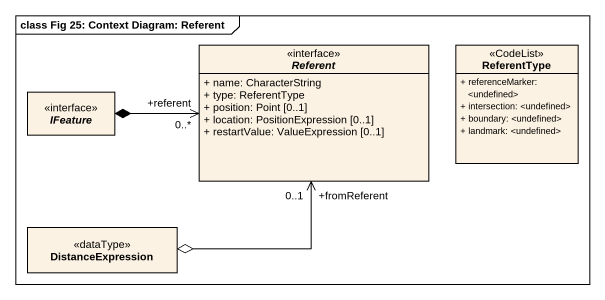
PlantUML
@startuml
mainframe class Fig 25: Context Diagram: Referent
hide circle
hide empty members
skinparam classAttributeIconSize 0
interface Referent {
  + name: CharacterString
  + type: ReferentType
  + position: Point [0..1]
  + location: PositionExpression [0..1]
  + restartValue: ValueExpression [0..1]
}
class ReferentType <<CodeList>> {
  + referenceMarker: <undefined>
  + intersection: <undefined>
  + boundary: <undefined>
  + landmark: <undefined>
}
interface IFeature
class DistanceExpression <<dataType>>
IFeature *-right-> "+referent\n0..*" Referent
DistanceExpression o-up-> "+fromReferent\n0..1" Referent
@enduml
